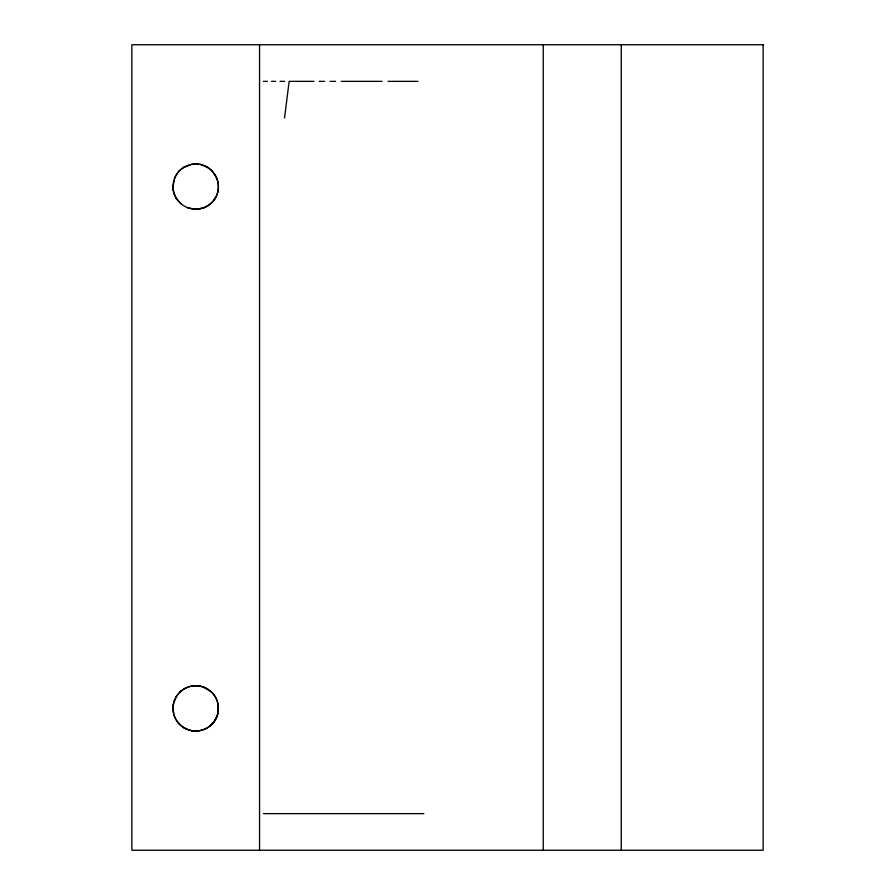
<?xml version="1.0" encoding="UTF-8"?>
<svg xmlns="http://www.w3.org/2000/svg" width="895" height="895" viewBox="0 0 895 895"><rect width="100%" height="100%" fill="white"/><g stroke="black" fill="none" stroke-linecap="round" stroke-linejoin="round"><path stroke-width="1.34" d="M284.532 117.972L289.152 81.355L313.988 81.355M173.127 706.177L173.44 704.007M217.463 714.892L217.988 712.744M174.849 177.669L173.496 181.987A22.643 22.643 0 0 0 174.704 195.211L176.74 199.093L181.126 204.004M173.966 701.87L176.74 695.907L181.126 690.996M216.724 716.962L214.677 720.844L210.314 725.755M175.633 697.798L176.74 695.907M214.442 199.462L215.605 197.56M178.329 172.019L179.817 170.408M206.297 206.7L211.6 202.829A22.386 22.386 0 0 0 217.933 191.261A22.599 22.599 0 0 0 216.724 178.038L211.925 170.732L206.667 166.727M183.24 167.656L185.142 166.537M208.177 205.593L202.225 208.367M204.664 729.235L200.346 730.588A22.643 22.643 0 0 1 187.189 729.324M197.907 209.206L200.1 208.893M263.41 81.355L267.415 81.355M271.487 81.355L275.694 81.355M280.034 81.355L284.532 81.355M319.269 81.355L324.628 81.355M330.087 81.355L335.625 81.355M341.241 81.355L382.087 81.355M388.05 81.355L417.909 81.355M263.41 813.633L423.838 813.633M198.466 164.165L191.586 164.288L183.296 167.622A22.476 22.476 0 0 0 174.614 178.273L173.015 186.619A22.778 22.778 0 0 0 176.718 199.037M197.907 685.794L200.1 686.107M191.34 730.656L193.51 730.98M199.842 164.288C215.236 166.649 223.683 186.272 214.71 199.037A22.476 22.476 0 0 1 204.071 207.718L195.714 209.318L187.357 207.718M208.177 689.407L204.295 687.36L211.6 692.171A22.386 22.386 0 0 1 217.933 703.738A22.643 22.643 0 0 1 204.675 729.19M183.24 727.344L187.122 729.391L183.24 727.344L178.329 722.981M208.569 167.891L200.346 164.411A22.599 22.599 0 0 0 187.234 165.687M211.768 692.327C205.481 686.062 195.613 684.004 187.357 687.27A22.934 22.934 0 0 0 176.718 695.952C171.885 703.369 171.885 713.393 176.718 720.799A22.934 22.934 0 0 0 187.357 729.492C195.613 732.748 205.481 730.689 211.768 724.424A22.778 22.778 0 0 0 218.044 712.509L218.044 704.253M214.677 174.156L215.796 176.035M175.633 197.191L176.74 199.093M173.966 193.119L174.704 195.211M173.127 188.823L173.44 190.993M621.264 44.75L621.264 850.25M543.231 44.75L543.231 850.25M259.55 44.75L259.55 850.25M204.351 207.528A22.599 22.599 0 0 1 176.886 198.97M211.768 692.227A22.778 22.778 0 0 1 218.044 704.141M179.582 692.551A22.643 22.643 0 0 1 204.328 687.416M179.817 724.581A22.711 22.711 0 0 1 173.015 708.381A22.643 22.643 0 0 1 174.704 699.789M174.838 177.725A22.643 22.643 0 0 1 187.133 165.653M763.133 44.75L131.867 44.75L131.867 850.25L763.133 850.25L763.133 44.75"/></g></svg>
